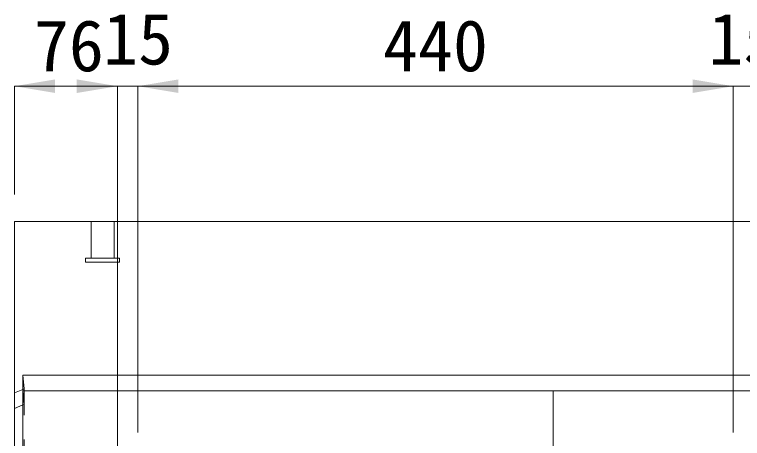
# Model space of a CAD drawing. Units: millimetres at full size. Extents: x 50430 to 75195, y -63423 to -40900.
# Drawn here: x 56256 to 56793, y -60655 to -60342 of the extents above; entities that cross this region are included whole.
import ezdxf
from ezdxf.enums import TextEntityAlignment as Align

# ---------------------------------------------------------------- set-up
doc = ezdxf.new("R2010")
doc.units = ezdxf.units.MM
doc.header["$LTSCALE"] = 30
doc.linetypes.add('USER1', pattern=[1.35, 0.75, -0.6])
doc.linetypes.add('USER2', pattern=[2, 1, -1])
for name, color, linetype, lineweight in [('0_2', 7, 'Continuous', 13), ('側溝・本体', 7, 'Continuous', 9), ('寸法線', 7, 'Continuous', 9), ('本体', 2, 'Continuous', 20), ('ｲﾝｻｰﾄ', 3, 'USER1', 9)]:
    doc.layers.add(name, color=color, linetype=linetype, lineweight=lineweight)
doc.styles.add('ＭＳ ゴシック', font='')
doc.styles.get('ＭＳ ゴシック').set_extended_font_data('MS Gothic')

# ---------------------------------------------------------------- blocks, each defined once
blk = doc.blocks.new('filled_arrow')
at = {"color": 0, "linetype": 'Continuous', "lineweight": -2}
blk.add_solid([(7.5, 1.25), (0, 0), (7.5, -1.25)], dxfattribs=at)

msp = doc.modelspace()

# ---------------------------------------------------------------- linework, layer by layer
at = {"layer": '0_2', "lineweight": 9}
for p, q in [((56261.68, -60608.09), (57253.68, -60608.09)), ((56261.68, -60619.59), (57249.18, -60619.59)), ((56653.68, -60619.59), (56653.68, -60799.59))]:
    msp.add_line(p, q, dxfattribs=at)
at = {"layer": '側溝・本体', "lineweight": 5}
msp.add_line((56261.68, -60608.09), (56261.68, -60809.59), dxfattribs=at)
at = {"layer": '側溝・本体', "linetype": 'USER1', "lineweight": 5}
for p, q in [((56261.68, -60608.09), (56262.69, -60618.09)), ((56261.68, -60618.52), (56262.69, -60618.09)), ((56261.68, -60619.59), (56262.69, -60629.59)), ((56262.69, -60799.59), (56262.69, -60618.09)), ((56261.68, -60630.02), (56262.69, -60629.59))]:
    msp.add_line(p, q, dxfattribs=at)
at = {"layer": '側溝・本体'}
for p, q in [((56255.68, -60621.09), (56261.68, -60618.52)), ((56255.68, -60632.59), (56261.68, -60630.02))]:
    msp.add_line(p, q, dxfattribs=at)
at = {"layer": '寸法線'}
for p, q in [((56255.68, -60394.59), (56331.68, -60394.59)), ((56255.68, -60474.59), (56255.68, -60394.59)), ((56271.68, -60394.59), (56406.68, -60394.59)), ((56331.68, -60784.5), (56331.68, -60394.59)), ((56331.68, -60784.5), (56331.68, -60394.59)), ((56346.68, -60650.4), (56346.68, -60394.59)), ((56346.68, -60394.59), (56786.68, -60394.59)), ((56346.68, -60650.4), (56346.68, -60394.59)), ((56726.68, -60394.59), (56861.68, -60394.59)), ((56786.68, -60650.4), (56786.68, -60394.59)), ((56786.68, -60650.4), (56786.68, -60394.59))]:
    msp.add_line(p, q, dxfattribs=at)
at = {"layer": '本体'}
for p, q in [((56255.68, -60494.59), (57253.68, -60494.59)), ((56255.68, -60924.59), (56255.68, -60494.59))]:
    msp.add_line(p, q, dxfattribs=at)
at = {"layer": 'ｲﾝｻｰﾄ', "linetype": 'USER2'}
for p, q in [((56312.18, -60494.59), (56312.18, -60521.59)), ((56329.18, -60494.59), (56329.18, -60521.59)), ((56308.18, -60521.59), (56333.18, -60521.59)), ((56308.18, -60521.59), (56308.18, -60524.59)), ((56333.18, -60521.59), (56333.18, -60524.59)), ((56308.18, -60524.59), (56333.18, -60524.59))]:
    msp.add_line(p, q, dxfattribs=at)
at = {"layer": 'ｲﾝｻｰﾄ'}
msp.add_line((56312.18, -60494.59), (56329.18, -60494.59), dxfattribs=at)

# ---------------------------------------------------------------- block references
at = {"layer": '寸法線', "xscale": 4, "yscale": 4}
for p in [(56255.68, -60394.59), (56346.68, -60394.59), (56346.68, -60394.59)]:
    msp.add_blockref('filled_arrow', p, dxfattribs=at)
at = {"layer": '寸法線', "xscale": 4, "yscale": 4, "rotation": 180}
for p in [(56331.68, -60394.59), (56786.68, -60394.59), (56786.68, -60394.59)]:
    msp.add_blockref('filled_arrow', p, dxfattribs=at)

# ---------------------------------------------------------------- texts
at = {"layer": '寸法線', "style": 'ＭＳ ゴシック'}
for s, p in [('76', (56295.82, -60364.59)), ('15', (56346.95, -60359.59)), ('440', (56566.68, -60364.59)), ('15', (56794.18, -60359.59))]:
    msp.add_text(s, height=37.98, dxfattribs=at).set_placement(p, align=Align.MIDDLE_CENTER)

doc.saveas('drawing.dxf')
